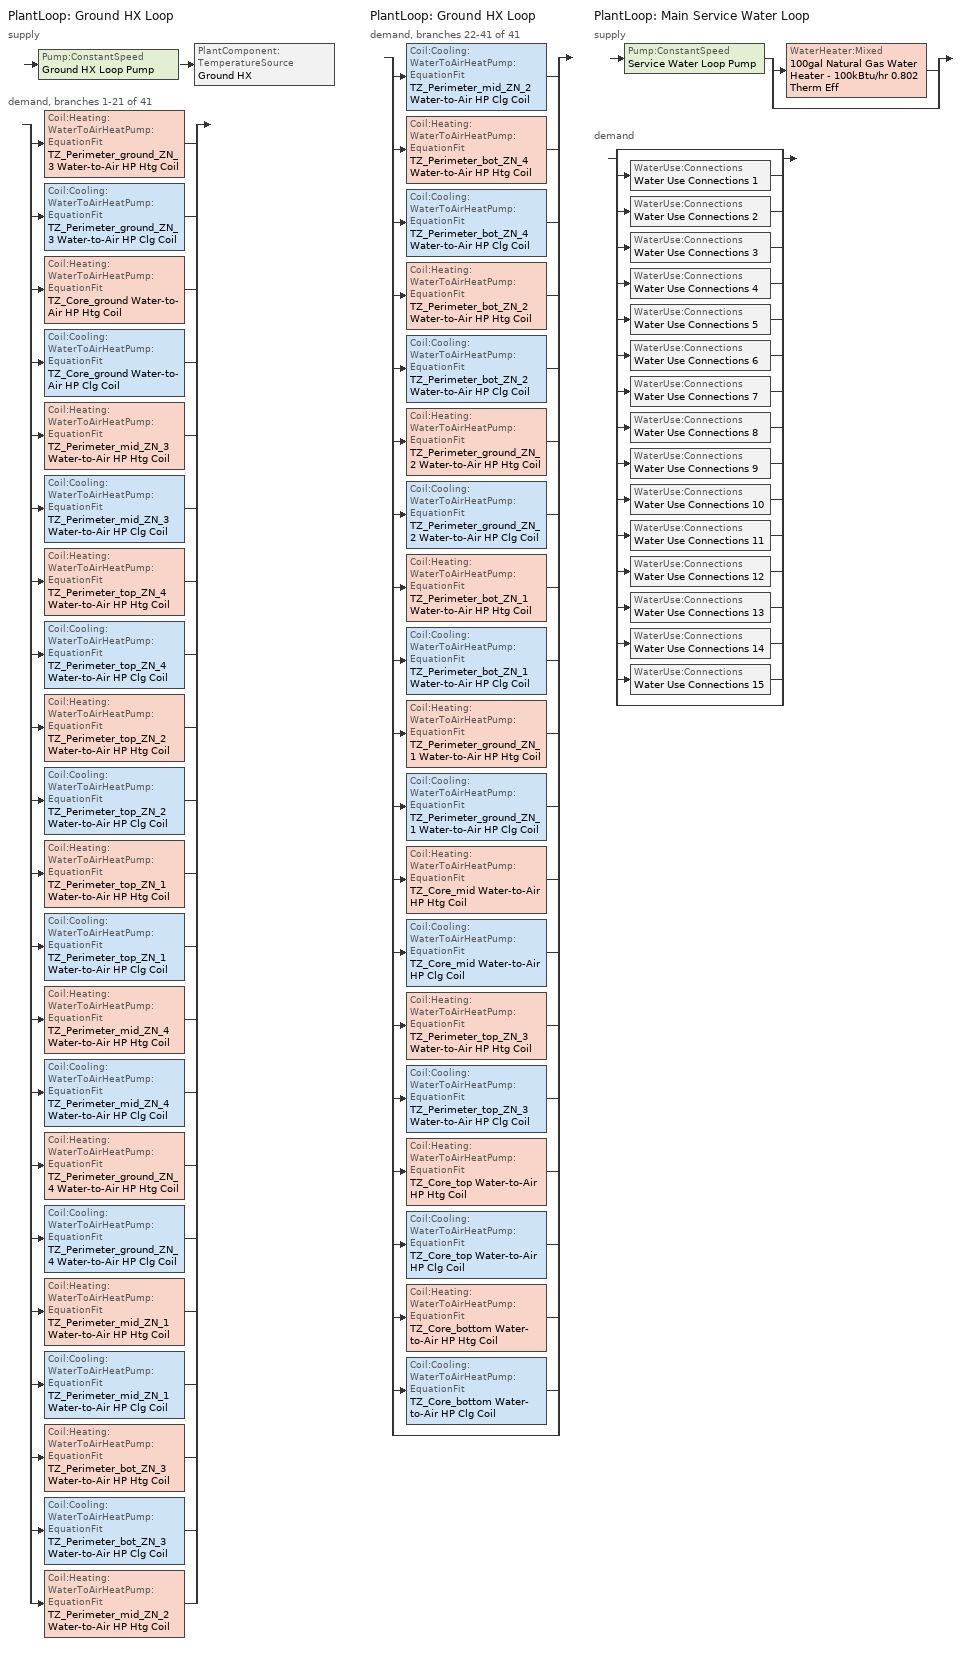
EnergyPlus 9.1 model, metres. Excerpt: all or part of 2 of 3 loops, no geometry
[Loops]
PlantLoop 'Ground HX Loop'
 supply: Pump:ConstantSpeed 'Ground HX Loop Pump' > PlantComponent:TemperatureSource 'Ground HX'
 demand, branches 1-21 of 41: split
  | Coil:Heating:WaterToAirHeatPump:EquationFit 'TZ_Perimeter_ground_ZN_3 Water-to-Air HP Htg Coil'
  | Coil:Cooling:WaterToAirHeatPump:EquationFit 'TZ_Perimeter_ground_ZN_3 Water-to-Air HP Clg Coil'
  | Coil:Heating:WaterToAirHeatPump:EquationFit 'TZ_Core_ground Water-to-Air HP Htg Coil'
  | Coil:Cooling:WaterToAirHeatPump:EquationFit 'TZ_Core_ground Water-to-Air HP Clg Coil'
  | Coil:Heating:WaterToAirHeatPump:EquationFit 'TZ_Perimeter_mid_ZN_3 Water-to-Air HP Htg Coil'
  | Coil:Cooling:WaterToAirHeatPump:EquationFit 'TZ_Perimeter_mid_ZN_3 Water-to-Air HP Clg Coil'
  | Coil:Heating:WaterToAirHeatPump:EquationFit 'TZ_Perimeter_top_ZN_4 Water-to-Air HP Htg Coil'
  | Coil:Cooling:WaterToAirHeatPump:EquationFit 'TZ_Perimeter_top_ZN_4 Water-to-Air HP Clg Coil'
  | Coil:Heating:WaterToAirHeatPump:EquationFit 'TZ_Perimeter_top_ZN_2 Water-to-Air HP Htg Coil'
  | Coil:Cooling:WaterToAirHeatPump:EquationFit 'TZ_Perimeter_top_ZN_2 Water-to-Air HP Clg Coil'
  | Coil:Heating:WaterToAirHeatPump:EquationFit 'TZ_Perimeter_top_ZN_1 Water-to-Air HP Htg Coil'
  | Coil:Cooling:WaterToAirHeatPump:EquationFit 'TZ_Perimeter_top_ZN_1 Water-to-Air HP Clg Coil'
  | Coil:Heating:WaterToAirHeatPump:EquationFit 'TZ_Perimeter_mid_ZN_4 Water-to-Air HP Htg Coil'
  | Coil:Cooling:WaterToAirHeatPump:EquationFit 'TZ_Perimeter_mid_ZN_4 Water-to-Air HP Clg Coil'
  | Coil:Heating:WaterToAirHeatPump:EquationFit 'TZ_Perimeter_ground_ZN_4 Water-to-Air HP Htg Coil'
  | Coil:Cooling:WaterToAirHeatPump:EquationFit 'TZ_Perimeter_ground_ZN_4 Water-to-Air HP Clg Coil'
  | Coil:Heating:WaterToAirHeatPump:EquationFit 'TZ_Perimeter_mid_ZN_1 Water-to-Air HP Htg Coil'
  | Coil:Cooling:WaterToAirHeatPump:EquationFit 'TZ_Perimeter_mid_ZN_1 Water-to-Air HP Clg Coil'
  | Coil:Heating:WaterToAirHeatPump:EquationFit 'TZ_Perimeter_bot_ZN_3 Water-to-Air HP Htg Coil'
  | Coil:Cooling:WaterToAirHeatPump:EquationFit 'TZ_Perimeter_bot_ZN_3 Water-to-Air HP Clg Coil'
  | Coil:Heating:WaterToAirHeatPump:EquationFit 'TZ_Perimeter_mid_ZN_2 Water-to-Air HP Htg Coil'
PlantLoop 'Ground HX Loop'
 demand, branches 22-41 of 41: split
  | Coil:Cooling:WaterToAirHeatPump:EquationFit 'TZ_Perimeter_mid_ZN_2 Water-to-Air HP Clg Coil'
  | Coil:Heating:WaterToAirHeatPump:EquationFit 'TZ_Perimeter_bot_ZN_4 Water-to-Air HP Htg Coil'
  | Coil:Cooling:WaterToAirHeatPump:EquationFit 'TZ_Perimeter_bot_ZN_4 Water-to-Air HP Clg Coil'
  | Coil:Heating:WaterToAirHeatPump:EquationFit 'TZ_Perimeter_bot_ZN_2 Water-to-Air HP Htg Coil'
  | Coil:Cooling:WaterToAirHeatPump:EquationFit 'TZ_Perimeter_bot_ZN_2 Water-to-Air HP Clg Coil'
  | Coil:Heating:WaterToAirHeatPump:EquationFit 'TZ_Perimeter_ground_ZN_2 Water-to-Air HP Htg Coil'
  | Coil:Cooling:WaterToAirHeatPump:EquationFit 'TZ_Perimeter_ground_ZN_2 Water-to-Air HP Clg Coil'
  | Coil:Heating:WaterToAirHeatPump:EquationFit 'TZ_Perimeter_bot_ZN_1 Water-to-Air HP Htg Coil'
  | Coil:Cooling:WaterToAirHeatPump:EquationFit 'TZ_Perimeter_bot_ZN_1 Water-to-Air HP Clg Coil'
  | Coil:Heating:WaterToAirHeatPump:EquationFit 'TZ_Perimeter_ground_ZN_1 Water-to-Air HP Htg Coil'
  | Coil:Cooling:WaterToAirHeatPump:EquationFit 'TZ_Perimeter_ground_ZN_1 Water-to-Air HP Clg Coil'
  | Coil:Heating:WaterToAirHeatPump:EquationFit 'TZ_Core_mid Water-to-Air HP Htg Coil'
  | Coil:Cooling:WaterToAirHeatPump:EquationFit 'TZ_Core_mid Water-to-Air HP Clg Coil'
  | Coil:Heating:WaterToAirHeatPump:EquationFit 'TZ_Perimeter_top_ZN_3 Water-to-Air HP Htg Coil'
  | Coil:Cooling:WaterToAirHeatPump:EquationFit 'TZ_Perimeter_top_ZN_3 Water-to-Air HP Clg Coil'
  | Coil:Heating:WaterToAirHeatPump:EquationFit 'TZ_Core_top Water-to-Air HP Htg Coil'
  | Coil:Cooling:WaterToAirHeatPump:EquationFit 'TZ_Core_top Water-to-Air HP Clg Coil'
  | Coil:Heating:WaterToAirHeatPump:EquationFit 'TZ_Core_bottom Water-to-Air HP Htg Coil'
  | Coil:Cooling:WaterToAirHeatPump:EquationFit 'TZ_Core_bottom Water-to-Air HP Clg Coil'
  | bypass
PlantLoop 'Main Service Water Loop'
 supply: Pump:ConstantSpeed 'Service Water Loop Pump' > split
  | WaterHeater:Mixed '100gal Natural Gas Water Heater - 100kBtu/hr 0.802 Therm Eff'
  | bypass
 demand: split
  | bypass
  | WaterUse:Connections 'Water Use Connections 1'
  | WaterUse:Connections 'Water Use Connections 2'
  | WaterUse:Connections 'Water Use Connections 3'
  | WaterUse:Connections 'Water Use Connections 4'
  | WaterUse:Connections 'Water Use Connections 5'
  | WaterUse:Connections 'Water Use Connections 6'
  | WaterUse:Connections 'Water Use Connections 7'
  | WaterUse:Connections 'Water Use Connections 8'
  | WaterUse:Connections 'Water Use Connections 9'
  | WaterUse:Connections 'Water Use Connections 10'
  | WaterUse:Connections 'Water Use Connections 11'
  | WaterUse:Connections 'Water Use Connections 12'
  | WaterUse:Connections 'Water Use Connections 13'
  | WaterUse:Connections 'Water Use Connections 14'
  | WaterUse:Connections 'Water Use Connections 15'
  | bypass
[ZoneHVAC:WaterToAirHeatPump] Availability Schedule=Always On Discrete; Cooling Supply Air Flow Rate {m3/s}=Autosize; Heating Supply Air Flow Rate {m3/s}=Autosize; No Load Supply Air Flow Rate {m3/s}=Autosize; Cooling Outdoor Air Flow Rate {m3/s}=0; Heating Outdoor Air Flow Rate {m3/s}=0; No Load Outdoor Air Flow Rate {m3/s}=0; Maximum Cycling Rate {cycles/hr}=2.5; Heat Pump Time Constant {s}=60; Fraction of On-Cycle Power Use=0.01; Heat Pump Fan Delay Time {s}=60; Maximum Supply Air Temperature from Supplemental Heater {C}=Autosize; Maximum Outdoor Dry-Bulb Temperature for Supplemental Heater Operation {C}=21; Fan Placement=BlowThrough; Heat Pump Coil Water Flow Mode=Cycling
Name | Supply Air Fan | Heating Coil | Cooling Coil | Supplemental Heating Coil
TZ_Core_bottom WSHP | TZ_Core_bottom WSHP Fan | TZ_Core_bottom Water-to-Air HP Htg Coil | TZ_Core_bottom Water-to-Air HP Clg Coil | TZ_Core_bottom Supplemental Htg Coil
TZ_Core_ground WSHP | TZ_Core_ground WSHP Fan | TZ_Core_ground Water-to-Air HP Htg Coil | TZ_Core_ground Water-to-Air HP Clg Coil | TZ_Core_ground Supplemental Htg Coil
TZ_Core_mid WSHP | TZ_Core_mid WSHP Fan | TZ_Core_mid Water-to-Air HP Htg Coil | TZ_Core_mid Water-to-Air HP Clg Coil | TZ_Core_mid Supplemental Htg Coil
TZ_Core_top WSHP | TZ_Core_top WSHP Fan | TZ_Core_top Water-to-Air HP Htg Coil | TZ_Core_top Water-to-Air HP Clg Coil | TZ_Core_top Supplemental Htg Coil
TZ_Perimeter_bot_ZN_1 WSHP | TZ_Perimeter_bot_ZN_1 WSHP Fan | TZ_Perimeter_bot_ZN_1 Water-to-Air HP Htg Coil | TZ_Perimeter_bot_ZN_1 Water-to-Air HP Clg Coil | TZ_Perimeter_bot_ZN_1 Supplemental Htg Coil
TZ_Perimeter_bot_ZN_2 WSHP | TZ_Perimeter_bot_ZN_2 WSHP Fan | TZ_Perimeter_bot_ZN_2 Water-to-Air HP Htg Coil | TZ_Perimeter_bot_ZN_2 Water-to-Air HP Clg Coil | TZ_Perimeter_bot_ZN_2 Supplemental Htg Coil
TZ_Perimeter_bot_ZN_3 WSHP | TZ_Perimeter_bot_ZN_3 WSHP Fan | TZ_Perimeter_bot_ZN_3 Water-to-Air HP Htg Coil | TZ_Perimeter_bot_ZN_3 Water-to-Air HP Clg Coil | TZ_Perimeter_bot_ZN_3 Supplemental Htg Coil
TZ_Perimeter_bot_ZN_4 WSHP | TZ_Perimeter_bot_ZN_4 WSHP Fan | TZ_Perimeter_bot_ZN_4 Water-to-Air HP Htg Coil | TZ_Perimeter_bot_ZN_4 Water-to-Air HP Clg Coil | TZ_Perimeter_bot_ZN_4 Supplemental Htg Coil
TZ_Perimeter_ground_ZN_1 WSHP | TZ_Perimeter_ground_ZN_1 WSHP Fan | TZ_Perimeter_ground_ZN_1 Water-to-Air HP Htg Coil | TZ_Perimeter_ground_ZN_1 Water-to-Air HP Clg Coil | TZ_Perimeter_ground_ZN_1 Supplemental Htg Coil
TZ_Perimeter_ground_ZN_2 WSHP | TZ_Perimeter_ground_ZN_2 WSHP Fan | TZ_Perimeter_ground_ZN_2 Water-to-Air HP Htg Coil | TZ_Perimeter_ground_ZN_2 Water-to-Air HP Clg Coil | TZ_Perimeter_ground_ZN_2 Supplemental Htg Coil
TZ_Perimeter_ground_ZN_3 WSHP | TZ_Perimeter_ground_ZN_3 WSHP Fan | TZ_Perimeter_ground_ZN_3 Water-to-Air HP Htg Coil | TZ_Perimeter_ground_ZN_3 Water-to-Air HP Clg Coil | TZ_Perimeter_ground_ZN_3 Supplemental Htg Coil
TZ_Perimeter_ground_ZN_4 WSHP | TZ_Perimeter_ground_ZN_4 WSHP Fan | TZ_Perimeter_ground_ZN_4 Water-to-Air HP Htg Coil | TZ_Perimeter_ground_ZN_4 Water-to-Air HP Clg Coil | TZ_Perimeter_ground_ZN_4 Supplemental Htg Coil
TZ_Perimeter_mid_ZN_1 WSHP | TZ_Perimeter_mid_ZN_1 WSHP Fan | TZ_Perimeter_mid_ZN_1 Water-to-Air HP Htg Coil | TZ_Perimeter_mid_ZN_1 Water-to-Air HP Clg Coil | TZ_Perimeter_mid_ZN_1 Supplemental Htg Coil
TZ_Perimeter_mid_ZN_2 WSHP | TZ_Perimeter_mid_ZN_2 WSHP Fan | TZ_Perimeter_mid_ZN_2 Water-to-Air HP Htg Coil | TZ_Perimeter_mid_ZN_2 Water-to-Air HP Clg Coil | TZ_Perimeter_mid_ZN_2 Supplemental Htg Coil
TZ_Perimeter_mid_ZN_3 WSHP | TZ_Perimeter_mid_ZN_3 WSHP Fan | TZ_Perimeter_mid_ZN_3 Water-to-Air HP Htg Coil | TZ_Perimeter_mid_ZN_3 Water-to-Air HP Clg Coil | TZ_Perimeter_mid_ZN_3 Supplemental Htg Coil
TZ_Perimeter_mid_ZN_4 WSHP | TZ_Perimeter_mid_ZN_4 WSHP Fan | TZ_Perimeter_mid_ZN_4 Water-to-Air HP Htg Coil | TZ_Perimeter_mid_ZN_4 Water-to-Air HP Clg Coil | TZ_Perimeter_mid_ZN_4 Supplemental Htg Coil
TZ_Perimeter_top_ZN_1 WSHP | TZ_Perimeter_top_ZN_1 WSHP Fan | TZ_Perimeter_top_ZN_1 Water-to-Air HP Htg Coil | TZ_Perimeter_top_ZN_1 Water-to-Air HP Clg Coil | TZ_Perimeter_top_ZN_1 Supplemental Htg Coil
TZ_Perimeter_top_ZN_2 WSHP | TZ_Perimeter_top_ZN_2 WSHP Fan | TZ_Perimeter_top_ZN_2 Water-to-Air HP Htg Coil | TZ_Perimeter_top_ZN_2 Water-to-Air HP Clg Coil | TZ_Perimeter_top_ZN_2 Supplemental Htg Coil
TZ_Perimeter_top_ZN_3 WSHP | TZ_Perimeter_top_ZN_3 WSHP Fan | TZ_Perimeter_top_ZN_3 Water-to-Air HP Htg Coil | TZ_Perimeter_top_ZN_3 Water-to-Air HP Clg Coil | TZ_Perimeter_top_ZN_3 Supplemental Htg Coil
TZ_Perimeter_top_ZN_4 WSHP | TZ_Perimeter_top_ZN_4 WSHP Fan | TZ_Perimeter_top_ZN_4 Water-to-Air HP Htg Coil | TZ_Perimeter_top_ZN_4 Water-to-Air HP Clg Coil | TZ_Perimeter_top_ZN_4 Supplemental Htg Coil
[Fan:OnOff] Availability Schedule=Always On Discrete; Fan Total Efficiency=0.52; Pressure Rise {Pa}=331.288; Maximum Flow Rate {m3/s}=Autosize; Motor Efficiency=0.8; Motor In Airstream Fraction=1
Name | Fan Power Ratio Function of Speed Ratio Curve | Fan Efficiency Ratio Function of Speed Ratio Curve
TZ_Core_bottom WSHP Fan | Fan On Off Power Curve 19 | Fan On Off Efficiency Curve 19
TZ_Core_ground WSHP Fan | Fan On Off Power Curve 1 | Fan On Off Efficiency Curve 1
TZ_Core_mid WSHP Fan | Fan On Off Power Curve 16 | Fan On Off Efficiency Curve 16
TZ_Core_top WSHP Fan | Fan On Off Power Curve 18 | Fan On Off Efficiency Curve 18
TZ_Perimeter_bot_ZN_1 WSHP Fan | Fan On Off Power Curve 14 | Fan On Off Efficiency Curve 14
TZ_Perimeter_bot_ZN_2 WSHP Fan | Fan On Off Power Curve 12 | Fan On Off Efficiency Curve 12
TZ_Perimeter_bot_ZN_3 WSHP Fan | Fan On Off Power Curve 9 | Fan On Off Efficiency Curve 9
TZ_Perimeter_bot_ZN_4 WSHP Fan | Fan On Off Power Curve 11 | Fan On Off Efficiency Curve 11
TZ_Perimeter_ground_ZN_1 WSHP Fan | Fan On Off Power Curve 15 | Fan On Off Efficiency Curve 15
TZ_Perimeter_ground_ZN_2 WSHP Fan | Fan On Off Power Curve 13 | Fan On Off Efficiency Curve 13
TZ_Perimeter_ground_ZN_3 WSHP Fan | Fan On Off Power Curve | Fan On Off Efficiency Curve
TZ_Perimeter_ground_ZN_4 WSHP Fan | Fan On Off Power Curve 7 | Fan On Off Efficiency Curve 7
TZ_Perimeter_mid_ZN_1 WSHP Fan | Fan On Off Power Curve 8 | Fan On Off Efficiency Curve 8
TZ_Perimeter_mid_ZN_2 WSHP Fan | Fan On Off Power Curve 10 | Fan On Off Efficiency Curve 10
TZ_Perimeter_mid_ZN_3 WSHP Fan | Fan On Off Power Curve 2 | Fan On Off Efficiency Curve 2
TZ_Perimeter_mid_ZN_4 WSHP Fan | Fan On Off Power Curve 6 | Fan On Off Efficiency Curve 6
TZ_Perimeter_top_ZN_1 WSHP Fan | Fan On Off Power Curve 5 | Fan On Off Efficiency Curve 5
TZ_Perimeter_top_ZN_2 WSHP Fan | Fan On Off Power Curve 4 | Fan On Off Efficiency Curve 4
TZ_Perimeter_top_ZN_3 WSHP Fan | Fan On Off Power Curve 17 | Fan On Off Efficiency Curve 17
TZ_Perimeter_top_ZN_4 WSHP Fan | Fan On Off Power Curve 3 | Fan On Off Efficiency Curve 3
[Coil:Heating:WaterToAirHeatPump:EquationFit] Rated Air Flow Rate {m3/s}=Autosize; Rated Water Flow Rate {m3/s}=Autosize; Gross Rated Heating Capacity {W}=Autosize; Gross Rated Heating COP=4.2; Heating Capacity Coefficient 1=0.237847; Heating Capacity Coefficient 2=-3.35824; Heating Capacity Coefficient 3=3.8064; Heating Capacity Coefficient 4=0.1792; Heating Capacity Coefficient 5=0.128607; Heating Power Consumption Coefficient 1=-3.79176; Heating Power Consumption Coefficient 2=3.38799; Heating Power Consumption Coefficient 3=1.50226; Heating Power Consumption Coefficient 4=-0.177654; Heating Power Consumption Coefficient 5=-0.10308
TZ_Core_bottom Water-to-Air HP Htg Coil; TZ_Core_ground Water-to-Air HP Htg Coil; TZ_Core_mid Water-to-Air HP Htg Coil; TZ_Core_top Water-to-Air HP Htg Coil; TZ_Perimeter_bot_ZN_1 Water-to-Air HP Htg Coil; TZ_Perimeter_bot_ZN_2 Water-to-Air HP Htg Coil; TZ_Perimeter_bot_ZN_3 Water-to-Air HP Htg Coil; TZ_Perimeter_bot_ZN_4 Water-to-Air HP Htg Coil; TZ_Perimeter_ground_ZN_1 Water-to-Air HP Htg Coil; TZ_Perimeter_ground_ZN_2 Water-to-Air HP Htg Coil; TZ_Perimeter_ground_ZN_3 Water-to-Air HP Htg Coil; TZ_Perimeter_ground_ZN_4 Water-to-Air HP Htg Coil; TZ_Perimeter_mid_ZN_1 Water-to-Air HP Htg Coil; TZ_Perimeter_mid_ZN_2 Water-to-Air HP Htg Coil; TZ_Perimeter_mid_ZN_3 Water-to-Air HP Htg Coil; TZ_Perimeter_mid_ZN_4 Water-to-Air HP Htg Coil; TZ_Perimeter_top_ZN_1 Water-to-Air HP Htg Coil; TZ_Perimeter_top_ZN_2 Water-to-Air HP Htg Coil; TZ_Perimeter_top_ZN_3 Water-to-Air HP Htg Coil; TZ_Perimeter_top_ZN_4 Water-to-Air HP Htg Coil
[Coil:Cooling:WaterToAirHeatPump:EquationFit] Rated Air Flow Rate {m3/s}=Autosize; Rated Water Flow Rate {m3/s}=Autosize; Gross Rated Total Cooling Capacity {W}=Autosize; Gross Rated Sensible Cooling Capacity {W}=Autosize; Gross Rated Cooling COP=3.4; Total Cooling Capacity Coefficient 1=-4.30267; Total Cooling Capacity Coefficient 2=7.18537; Total Cooling Capacity Coefficient 3=-2.23947; Total Cooling Capacity Coefficient 4=0.139996; Total Cooling Capacity Coefficient 5=0.10266; Sensible Cooling Capacity Coefficient 1=6.00194; Sensible Cooling Capacity Coefficient 2=22.6301; Sensible Cooling Capacity Coefficient 3=-26.7961; Sensible Cooling Capacity Coefficient 4=-1.72375; Sensible Cooling Capacity Coefficient 5=0.490645; Sensible Cooling Capacity Coefficient 6=0.0693119; Cooling Power Consumption Coefficient 1=-5.67776; Cooling Power Consumption Coefficient 2=0.438988; Cooling Power Consumption Coefficient 3=5.84528; Cooling Power Consumption Coefficient 4=0.141606; Cooling Power Consumption Coefficient 5=-0.168728; Nominal Time for Condensate Removal to Begin {s}=0; Ratio of Initial Moisture Evaporation Rate and Steady State Latent Capacity=0
TZ_Core_bottom Water-to-Air HP Clg Coil; TZ_Core_ground Water-to-Air HP Clg Coil; TZ_Core_mid Water-to-Air HP Clg Coil; TZ_Core_top Water-to-Air HP Clg Coil; TZ_Perimeter_bot_ZN_1 Water-to-Air HP Clg Coil; TZ_Perimeter_bot_ZN_2 Water-to-Air HP Clg Coil; TZ_Perimeter_bot_ZN_3 Water-to-Air HP Clg Coil; TZ_Perimeter_bot_ZN_4 Water-to-Air HP Clg Coil; TZ_Perimeter_ground_ZN_1 Water-to-Air HP Clg Coil; TZ_Perimeter_ground_ZN_2 Water-to-Air HP Clg Coil; TZ_Perimeter_ground_ZN_3 Water-to-Air HP Clg Coil; TZ_Perimeter_ground_ZN_4 Water-to-Air HP Clg Coil; TZ_Perimeter_mid_ZN_1 Water-to-Air HP Clg Coil; TZ_Perimeter_mid_ZN_2 Water-to-Air HP Clg Coil; TZ_Perimeter_mid_ZN_3 Water-to-Air HP Clg Coil; TZ_Perimeter_mid_ZN_4 Water-to-Air HP Clg Coil; TZ_Perimeter_top_ZN_1 Water-to-Air HP Clg Coil; TZ_Perimeter_top_ZN_2 Water-to-Air HP Clg Coil; TZ_Perimeter_top_ZN_3 Water-to-Air HP Clg Coil; TZ_Perimeter_top_ZN_4 Water-to-Air HP Clg Coil
[Coil:Heating:Electric] Availability Schedule=Always On Discrete; Efficiency=1; Nominal Capacity {W}=Autosize
TZ_Core_bottom Supplemental Htg Coil; TZ_Core_ground Supplemental Htg Coil; TZ_Core_mid Supplemental Htg Coil; TZ_Core_top Supplemental Htg Coil; TZ_Perimeter_bot_ZN_1 Supplemental Htg Coil; TZ_Perimeter_bot_ZN_2 Supplemental Htg Coil; TZ_Perimeter_bot_ZN_3 Supplemental Htg Coil; TZ_Perimeter_bot_ZN_4 Supplemental Htg Coil; TZ_Perimeter_ground_ZN_1 Supplemental Htg Coil; TZ_Perimeter_ground_ZN_2 Supplemental Htg Coil; TZ_Perimeter_ground_ZN_3 Supplemental Htg Coil; TZ_Perimeter_ground_ZN_4 Supplemental Htg Coil; TZ_Perimeter_mid_ZN_1 Supplemental Htg Coil; TZ_Perimeter_mid_ZN_2 Supplemental Htg Coil; TZ_Perimeter_mid_ZN_3 Supplemental Htg Coil; TZ_Perimeter_mid_ZN_4 Supplemental Htg Coil; TZ_Perimeter_top_ZN_1 Supplemental Htg Coil; TZ_Perimeter_top_ZN_2 Supplemental Htg Coil; TZ_Perimeter_top_ZN_3 Supplemental Htg Coil; TZ_Perimeter_top_ZN_4 Supplemental Htg Coil
[PlantLoop] Fluid Type=Water; Maximum Loop Flow Rate {m3/s}=Autosize; Minimum Loop Flow Rate {m3/s}=0; Plant Loop Volume {m3}=Autocalculate; Load Distribution Scheme=Optimal; Plant Loop Demand Calculation Scheme=SingleSetpoint
Name | Plant Equipment Operation Scheme | Maximum Loop Temperature {C} | Minimum Loop Temperature {C}
Ground HX Loop | Ground HX Loop Operation Schemes | 80 | 5
Main Service Water Loop | Main Service Water Loop Operation Schemes | 60 | 10
[Sizing:Plant] Loop Type=Heating; Sizing Option=NonCoincident; Zone Timesteps in Averaging Window=1; Coincident Sizing Factor Mode=None
Name | Design Loop Exit Temperature {C} | Loop Design Temperature Difference {deltaC}
Ground HX Loop | 25.5556 | 6.66667
Main Service Water Loop | 60 | 5
[Pump:ConstantSpeed] Design Flow Rate {m3/s}=Autosize; Design Power Consumption {W}=Autosize; Fraction of Motor Inefficiencies to Fluid Stream=0; Pump Control Type=Intermittent; Design Power Sizing Method=PowerPerFlowPerPressure; Design Electric Power per Unit Flow Rate {W/(m3/s)}=348701.1; Design Shaft Power per Unit Flow Rate per Unit Head=1.28205
Name | Design Pump Head {Pa} | Motor Efficiency
Ground HX Loop Pump | 179344 | 0.9
Service Water Loop Pump | 29891 | 0.7
[PlantComponent:TemperatureSource]
Ground HX: Design Volume Flow Rate {m3/s}=Autosize; Temperature Specification Type=Scheduled; Source Temperature {C}=8; Source Temperature Schedule=Ground HX Temp Sch
[SetpointManager:Scheduled] Control Variable=Temperature
Name | Schedule | Setpoint Node or NodeList
Ground HX Supply Outlet Setpoint | Ground HX Temp Sch | Ground HX Outlet Water Node
Service hot water setpoint manager | Service Water Loop Temp - 140F | Main Service Water Loop Supply Outlet Node
Ground HX Loop Supply Outlet Setpoint | Ground HX Temp Sch | Ground HX Loop Supply Outlet Node
[PlantEquipmentOperationSchemes] Control Scheme Schedule Name 1=Always On Discrete
Name | Control Scheme Object Type 1 | Control Scheme Name 1 | Control Scheme Object Type 2 | Control Scheme Name 2 | Control Scheme Schedule Name 2
Ground HX Loop Operation Schemes | PlantEquipmentOperation:Uncontrolled | Ground HX Loop Uncontrolled Operation Scheme | PlantEquipmentOperation:ComponentSetpoint | Ground HX Loop Setpoint Operation Scheme | Always On Discrete
Main Service Water Loop Operation Schemes | PlantEquipmentOperation:HeatingLoad | Main Service Water Loop Heating Operation Scheme
[PlantEquipmentOperation:Uncontrolled]
Ground HX Loop Uncontrolled Operation Scheme: Equipment List=Ground HX Loop Uncontrolled Equipment List
[PlantEquipmentList]
Ground HX Loop Uncontrolled Equipment List: PlantComponent:TemperatureSource, Ground HX
Main Service Water Loop Heating Equipment List: WaterHeater:Mixed, 100gal Natural Gas Water Heater - 100kBtu/hr 0.802 Therm Eff
[PlantEquipmentOperation:ComponentSetpoint]
Ground HX Loop Setpoint Operation Scheme: Equipment Object Type 1=PlantComponent:TemperatureSource; Equipment Name 1=Ground HX; Component Flow Rate 1 {m3/s}=Autosize; Operation Type 1=Dual
[WaterHeater:Mixed]
100gal Natural Gas Water Heater - 100kBtu/hr 0.802 Therm Eff: Tank Volume {m3}=0.378541; Setpoint Temperature Schedule=Service Water Loop Temp - 140F; Deadband Temperature Difference {deltaC}=2; Maximum Temperature Limit {C}=82.2222; Heater Control Type=Cycle; Heater Maximum Capacity {W}=29307.1; Heater Ignition Minimum Flow Rate {m3/s}=0; Heater Ignition Delay {s}=0; Heater Fuel Type=NaturalGas; Heater Thermal Efficiency=0.802329; Off Cycle Parasitic Fuel Consumption Rate {W}=1276.95; Off Cycle Parasitic Fuel Type=NaturalGas; Off Cycle Parasitic Heat Fraction to Tank=0.8; On Cycle Parasitic Fuel Consumption Rate {W}=1276.95; On Cycle Parasitic Fuel Type=NaturalGas; On Cycle Parasitic Heat Fraction to Tank=0; Ambient Temperature Indicator=Schedule; Ambient Temperature Schedule=Water Heater Ambient Temp Schedule - 70F; Off Cycle Loss Coefficient to Ambient Temperature {W/K}=1.75535; Off Cycle Loss Fraction to Zone=1; On Cycle Loss Coefficient to Ambient Temperature {W/K}=1.75535; On Cycle Loss Fraction to Zone=1; Use Side Effectiveness=1; Source Side Effectiveness=1; Use Side Design Flow Rate {m3/s}=Autosize; Source Side Design Flow Rate {m3/s}=Autosize; Indirect Water Heating Recovery Time {hr}=1.5; Source Side Flow Control Mode=IndirectHeatPrimarySetpoint
[WaterUse:Connections]
Name | Water Use Equipment Name 1
Water Use Connections 1 | Core_bottom Service Water Use 0.17gal/min
Water Use Connections 2 | Core_mid Service Water Use 0.17gal/min
Water Use Connections 3 | Core_top Service Water Use 0.17gal/min
Water Use Connections 4 | Perimeter_bot_zn_1 Service Water Use 0.04gal/min
Water Use Connections 5 | Perimeter_bot_zn_2 Service Water Use 0.02gal/min
Water Use Connections 6 | Perimeter_bot_zn_3 Service Water Use 0.04gal/min
Water Use Connections 7 | Perimeter_bot_zn_4 Service Water Use 0.02gal/min
Water Use Connections 8 | Perimeter_mid_zn_1 Service Water Use 0.04gal/min
Water Use Connections 9 | Perimeter_mid_zn_2 Service Water Use 0.02gal/min
Water Use Connections 10 | Perimeter_mid_zn_3 Service Water Use 0.04gal/min
Water Use Connections 11 | Perimeter_mid_zn_4 Service Water Use 0.02gal/min
Water Use Connections 12 | Perimeter_top_zn_1 Service Water Use 0.04gal/min
Water Use Connections 13 | Perimeter_top_zn_2 Service Water Use 0.02gal/min
Water Use Connections 14 | Perimeter_top_zn_3 Service Water Use 0.04gal/min
Water Use Connections 15 | Perimeter_top_zn_4 Service Water Use 0.02gal/min
[WaterUse:Equipment] Flow Rate Fraction Schedule=OfficeMedium BLDG_SWH_SCH
Name | Peak Flow Rate {m3/s} | Target Temperature Schedule | Sensible Fraction Schedule | Latent Fraction Schedule
Core_bottom Service Water Use 0.17gal/min | 1.05864e-05 | Schedule Ruleset 5 | Schedule Ruleset 3 | Schedule Ruleset 4
Core_mid Service Water Use 0.17gal/min | 1.05864e-05 | Schedule Ruleset 8 | Schedule Ruleset 6 | Schedule Ruleset 7
Core_top Service Water Use 0.17gal/min | 1.05864e-05 | Schedule Ruleset 11 | Schedule Ruleset 9 | Schedule Ruleset 10
Perimeter_bot_zn_1 Service Water Use 0.04gal/min | 2.23171e-06 | Schedule Ruleset 14 | Schedule Ruleset 12 | Schedule Ruleset 13
Perimeter_bot_zn_2 Service Water Use 0.02gal/min | 1.41286e-06 | Schedule Ruleset 17 | Schedule Ruleset 15 | Schedule Ruleset 16
Perimeter_bot_zn_3 Service Water Use 0.04gal/min | 2.23171e-06 | Schedule Ruleset 20 | Schedule Ruleset 18 | Schedule Ruleset 19
Perimeter_bot_zn_4 Service Water Use 0.02gal/min | 1.41277e-06 | Schedule Ruleset 23 | Schedule Ruleset 21 | Schedule Ruleset 22
Perimeter_mid_zn_1 Service Water Use 0.04gal/min | 2.23171e-06 | Schedule Ruleset 26 | Schedule Ruleset 24 | Schedule Ruleset 25
Perimeter_mid_zn_2 Service Water Use 0.02gal/min | 1.41286e-06 | Schedule Ruleset 29 | Schedule Ruleset 27 | Schedule Ruleset 28
Perimeter_mid_zn_3 Service Water Use 0.04gal/min | 2.23171e-06 | Schedule Ruleset 32 | Schedule Ruleset 30 | Schedule Ruleset 31
Perimeter_mid_zn_4 Service Water Use 0.02gal/min | 1.41277e-06 | Schedule Ruleset 35 | Schedule Ruleset 33 | Schedule Ruleset 34
Perimeter_top_zn_1 Service Water Use 0.04gal/min | 2.23171e-06 | Schedule Ruleset 38 | Schedule Ruleset 36 | Schedule Ruleset 37
Perimeter_top_zn_2 Service Water Use 0.02gal/min | 1.41286e-06 | Schedule Ruleset 41 | Schedule Ruleset 39 | Schedule Ruleset 40
Perimeter_top_zn_3 Service Water Use 0.04gal/min | 2.23171e-06 | Schedule Ruleset 44 | Schedule Ruleset 42 | Schedule Ruleset 43
Perimeter_top_zn_4 Service Water Use 0.02gal/min | 1.41277e-06 | Schedule Ruleset 47 | Schedule Ruleset 45 | Schedule Ruleset 46
[PlantEquipmentOperation:HeatingLoad]
Main Service Water Loop Heating Operation Scheme: Load Range Lower Limit 1 {W}=0; Load Range Upper Limit 1 {W}=1000000000; Range Equipment List Name 1=Main Service Water Loop Heating Equipment List
[EnergyManagementSystem:Sensor]
Ground_HX_Inlet_Temp_Sensor: Output:Variable or Output:Meter Index Key=Ground HX Loop Supply Inlet Node; Output:Variable or Output:Meter=System Node Temperature
[Schedule:Day:Interval]
OfficeMedium BLDG_SWH_SCH Default: No, 06:00, 0, 11:00, 0.04, 13:00, 0.06, 14:00, 0.09, 15:00, 0.06, 18:00, 0.04, 24:00, 0
OfficeMedium BLDG_SWH_SCH SmrDsn|Wkdy Day; OfficeMedium BLDG_SWH_SCH Summer Design Day: No, 06:00, 0, 07:00, 0.07, 08:00, 0.19, 09:00, 0.35, 10:00, 0.38, 11:00, 0.39, 12:00, 0.47, 13:00, 0.57, 14:00, 0.54, 15:00, 0.34, 16:00, 0.33, 17:00, 0.44, 18:00, 0.26, 19:00, 0.21, 20:00, 0.15, 21:00, 0.17, 22:00, 0.08, 24:00, 0.05
OfficeMedium BLDG_SWH_SCH Winter Design Day; OfficeMedium BLDG_SWH_SCH WntrDsn|Sat Day: No, 06:00, 0, 07:00, 0.07, 08:00, 0.11, 09:00, 0.15, 10:00, 0.21, 11:00, 0.19, 12:00, 0.23, 13:00, 0.2, 14:00, 0.19, 15:00, 0.15, 16:00, 0.13, 17:00, 0.14, 19:00, 0.07, 24:00, 0
Schedule Day 30; Schedule Day 35; Schedule Day 38; Schedule Day 41; Schedule Day 44; Schedule Day 47; Schedule Day 50; Schedule Day 53; Schedule Day 56; Schedule Day 59; Schedule Day 62; Schedule Day 65; Schedule Day 68; Schedule Day 71; Schedule Day 74: No, 24:00, 0.2
Schedule Day 31; Schedule Day 36; Schedule Day 39; Schedule Day 42; Schedule Day 45; Schedule Day 48; Schedule Day 51; Schedule Day 54; Schedule Day 57; Schedule Day 60; Schedule Day 63; Schedule Day 66; Schedule Day 69; Schedule Day 72; Schedule Day 75: No, 24:00, 0.05
Schedule Day 32; Schedule Day 37; Schedule Day 40; Schedule Day 43; Schedule Day 46; Schedule Day 49; Schedule Day 52; Schedule Day 55; Schedule Day 58; Schedule Day 61; Schedule Day 64; Schedule Day 67; Schedule Day 70; Schedule Day 73; Schedule Day 76: No, 24:00, 43.3
Service Water Loop Temp - 140F Default: No, 24:00, 60
Water Heater Ambient Temp Schedule - 70F Default: No, 24:00, 21.1111
[Schedule:Week:Daily]
OfficeMedium BLDG_SWH_SCH Week Rule - Jan1-Dec31: OfficeMedium BLDG_SWH_SCH Default, OfficeMedium BLDG_SWH_SCH SmrDsn|Wkdy Day, OfficeMedium BLDG_SWH_SCH SmrDsn|Wkdy Day, OfficeMedium BLDG_SWH_SCH SmrDsn|Wkdy Day, OfficeMedium BLDG_SWH_SCH SmrDsn|Wkdy Day, OfficeMedium BLDG_SWH_SCH SmrDsn|Wkdy Day, OfficeMedium BLDG_SWH_SCH WntrDsn|Sat Day, OfficeMedium BLDG_SWH_SCH Default, OfficeMedium BLDG_SWH_SCH Summer Design Day, OfficeMedium BLDG_SWH_SCH Winter Design Day, OfficeMedium BLDG_SWH_SCH Default, OfficeMedium BLDG_SWH_SCH Default
Schedule Ruleset 10 Week Rule - Jan1-Dec31: Schedule Day 39, Schedule Day 39, Schedule Day 39, Schedule Day 39, Schedule Day 39, Schedule Day 39, Schedule Day 39, Schedule Day 39, Schedule Day 39, Schedule Day 39, Schedule Day 39, Schedule Day 39
Schedule Ruleset 11 Week Rule - Jan1-Dec31: Schedule Day 40, Schedule Day 40, Schedule Day 40, Schedule Day 40, Schedule Day 40, Schedule Day 40, Schedule Day 40, Schedule Day 40, Schedule Day 40, Schedule Day 40, Schedule Day 40, Schedule Day 40
Schedule Ruleset 12 Week Rule - Jan1-Dec31: Schedule Day 41, Schedule Day 41, Schedule Day 41, Schedule Day 41, Schedule Day 41, Schedule Day 41, Schedule Day 41, Schedule Day 41, Schedule Day 41, Schedule Day 41, Schedule Day 41, Schedule Day 41
Schedule Ruleset 13 Week Rule - Jan1-Dec31: Schedule Day 42, Schedule Day 42, Schedule Day 42, Schedule Day 42, Schedule Day 42, Schedule Day 42, Schedule Day 42, Schedule Day 42, Schedule Day 42, Schedule Day 42, Schedule Day 42, Schedule Day 42
Schedule Ruleset 14 Week Rule - Jan1-Dec31: Schedule Day 43, Schedule Day 43, Schedule Day 43, Schedule Day 43, Schedule Day 43, Schedule Day 43, Schedule Day 43, Schedule Day 43, Schedule Day 43, Schedule Day 43, Schedule Day 43, Schedule Day 43
Schedule Ruleset 15 Week Rule - Jan1-Dec31: Schedule Day 44, Schedule Day 44, Schedule Day 44, Schedule Day 44, Schedule Day 44, Schedule Day 44, Schedule Day 44, Schedule Day 44, Schedule Day 44, Schedule Day 44, Schedule Day 44, Schedule Day 44
Schedule Ruleset 16 Week Rule - Jan1-Dec31: Schedule Day 45, Schedule Day 45, Schedule Day 45, Schedule Day 45, Schedule Day 45, Schedule Day 45, Schedule Day 45, Schedule Day 45, Schedule Day 45, Schedule Day 45, Schedule Day 45, Schedule Day 45
Schedule Ruleset 17 Week Rule - Jan1-Dec31: Schedule Day 46, Schedule Day 46, Schedule Day 46, Schedule Day 46, Schedule Day 46, Schedule Day 46, Schedule Day 46, Schedule Day 46, Schedule Day 46, Schedule Day 46, Schedule Day 46, Schedule Day 46
Schedule Ruleset 18 Week Rule - Jan1-Dec31: Schedule Day 47, Schedule Day 47, Schedule Day 47, Schedule Day 47, Schedule Day 47, Schedule Day 47, Schedule Day 47, Schedule Day 47, Schedule Day 47, Schedule Day 47, Schedule Day 47, Schedule Day 47
Schedule Ruleset 19 Week Rule - Jan1-Dec31: Schedule Day 48, Schedule Day 48, Schedule Day 48, Schedule Day 48, Schedule Day 48, Schedule Day 48, Schedule Day 48, Schedule Day 48, Schedule Day 48, Schedule Day 48, Schedule Day 48, Schedule Day 48
Schedule Ruleset 20 Week Rule - Jan1-Dec31: Schedule Day 49, Schedule Day 49, Schedule Day 49, Schedule Day 49, Schedule Day 49, Schedule Day 49, Schedule Day 49, Schedule Day 49, Schedule Day 49, Schedule Day 49, Schedule Day 49, Schedule Day 49
Schedule Ruleset 21 Week Rule - Jan1-Dec31: Schedule Day 50, Schedule Day 50, Schedule Day 50, Schedule Day 50, Schedule Day 50, Schedule Day 50, Schedule Day 50, Schedule Day 50, Schedule Day 50, Schedule Day 50, Schedule Day 50, Schedule Day 50
Schedule Ruleset 22 Week Rule - Jan1-Dec31: Schedule Day 51, Schedule Day 51, Schedule Day 51, Schedule Day 51, Schedule Day 51, Schedule Day 51, Schedule Day 51, Schedule Day 51, Schedule Day 51, Schedule Day 51, Schedule Day 51, Schedule Day 51
Schedule Ruleset 23 Week Rule - Jan1-Dec31: Schedule Day 52, Schedule Day 52, Schedule Day 52, Schedule Day 52, Schedule Day 52, Schedule Day 52, Schedule Day 52, Schedule Day 52, Schedule Day 52, Schedule Day 52, Schedule Day 52, Schedule Day 52
Schedule Ruleset 24 Week Rule - Jan1-Dec31: Schedule Day 53, Schedule Day 53, Schedule Day 53, Schedule Day 53, Schedule Day 53, Schedule Day 53, Schedule Day 53, Schedule Day 53, Schedule Day 53, Schedule Day 53, Schedule Day 53, Schedule Day 53
Schedule Ruleset 25 Week Rule - Jan1-Dec31: Schedule Day 54, Schedule Day 54, Schedule Day 54, Schedule Day 54, Schedule Day 54, Schedule Day 54, Schedule Day 54, Schedule Day 54, Schedule Day 54, Schedule Day 54, Schedule Day 54, Schedule Day 54
Schedule Ruleset 26 Week Rule - Jan1-Dec31: Schedule Day 55, Schedule Day 55, Schedule Day 55, Schedule Day 55, Schedule Day 55, Schedule Day 55, Schedule Day 55, Schedule Day 55, Schedule Day 55, Schedule Day 55, Schedule Day 55, Schedule Day 55
Schedule Ruleset 27 Week Rule - Jan1-Dec31: Schedule Day 56, Schedule Day 56, Schedule Day 56, Schedule Day 56, Schedule Day 56, Schedule Day 56, Schedule Day 56, Schedule Day 56, Schedule Day 56, Schedule Day 56, Schedule Day 56, Schedule Day 56
Schedule Ruleset 28 Week Rule - Jan1-Dec31: Schedule Day 57, Schedule Day 57, Schedule Day 57, Schedule Day 57, Schedule Day 57, Schedule Day 57, Schedule Day 57, Schedule Day 57, Schedule Day 57, Schedule Day 57, Schedule Day 57, Schedule Day 57
Schedule Ruleset 29 Week Rule - Jan1-Dec31: Schedule Day 58, Schedule Day 58, Schedule Day 58, Schedule Day 58, Schedule Day 58, Schedule Day 58, Schedule Day 58, Schedule Day 58, Schedule Day 58, Schedule Day 58, Schedule Day 58, Schedule Day 58
Schedule Ruleset 3 Week Rule - Jan1-Dec31: Schedule Day 30, Schedule Day 30, Schedule Day 30, Schedule Day 30, Schedule Day 30, Schedule Day 30, Schedule Day 30, Schedule Day 30, Schedule Day 30, Schedule Day 30, Schedule Day 30, Schedule Day 30
Schedule Ruleset 30 Week Rule - Jan1-Dec31: Schedule Day 59, Schedule Day 59, Schedule Day 59, Schedule Day 59, Schedule Day 59, Schedule Day 59, Schedule Day 59, Schedule Day 59, Schedule Day 59, Schedule Day 59, Schedule Day 59, Schedule Day 59
Schedule Ruleset 31 Week Rule - Jan1-Dec31: Schedule Day 60, Schedule Day 60, Schedule Day 60, Schedule Day 60, Schedule Day 60, Schedule Day 60, Schedule Day 60, Schedule Day 60, Schedule Day 60, Schedule Day 60, Schedule Day 60, Schedule Day 60
Schedule Ruleset 32 Week Rule - Jan1-Dec31: Schedule Day 61, Schedule Day 61, Schedule Day 61, Schedule Day 61, Schedule Day 61, Schedule Day 61, Schedule Day 61, Schedule Day 61, Schedule Day 61, Schedule Day 61, Schedule Day 61, Schedule Day 61
Schedule Ruleset 33 Week Rule - Jan1-Dec31: Schedule Day 62, Schedule Day 62, Schedule Day 62, Schedule Day 62, Schedule Day 62, Schedule Day 62, Schedule Day 62, Schedule Day 62, Schedule Day 62, Schedule Day 62, Schedule Day 62, Schedule Day 62
Schedule Ruleset 34 Week Rule - Jan1-Dec31: Schedule Day 63, Schedule Day 63, Schedule Day 63, Schedule Day 63, Schedule Day 63, Schedule Day 63, Schedule Day 63, Schedule Day 63, Schedule Day 63, Schedule Day 63, Schedule Day 63, Schedule Day 63
Schedule Ruleset 35 Week Rule - Jan1-Dec31: Schedule Day 64, Schedule Day 64, Schedule Day 64, Schedule Day 64, Schedule Day 64, Schedule Day 64, Schedule Day 64, Schedule Day 64, Schedule Day 64, Schedule Day 64, Schedule Day 64, Schedule Day 64
Schedule Ruleset 36 Week Rule - Jan1-Dec31: Schedule Day 65, Schedule Day 65, Schedule Day 65, Schedule Day 65, Schedule Day 65, Schedule Day 65, Schedule Day 65, Schedule Day 65, Schedule Day 65, Schedule Day 65, Schedule Day 65, Schedule Day 65
Schedule Ruleset 37 Week Rule - Jan1-Dec31: Schedule Day 66, Schedule Day 66, Schedule Day 66, Schedule Day 66, Schedule Day 66, Schedule Day 66, Schedule Day 66, Schedule Day 66, Schedule Day 66, Schedule Day 66, Schedule Day 66, Schedule Day 66
Schedule Ruleset 38 Week Rule - Jan1-Dec31: Schedule Day 67, Schedule Day 67, Schedule Day 67, Schedule Day 67, Schedule Day 67, Schedule Day 67, Schedule Day 67, Schedule Day 67, Schedule Day 67, Schedule Day 67, Schedule Day 67, Schedule Day 67
Schedule Ruleset 39 Week Rule - Jan1-Dec31: Schedule Day 68, Schedule Day 68, Schedule Day 68, Schedule Day 68, Schedule Day 68, Schedule Day 68, Schedule Day 68, Schedule Day 68, Schedule Day 68, Schedule Day 68, Schedule Day 68, Schedule Day 68
Schedule Ruleset 4 Week Rule - Jan1-Dec31: Schedule Day 31, Schedule Day 31, Schedule Day 31, Schedule Day 31, Schedule Day 31, Schedule Day 31, Schedule Day 31, Schedule Day 31, Schedule Day 31, Schedule Day 31, Schedule Day 31, Schedule Day 31
Schedule Ruleset 40 Week Rule - Jan1-Dec31: Schedule Day 69, Schedule Day 69, Schedule Day 69, Schedule Day 69, Schedule Day 69, Schedule Day 69, Schedule Day 69, Schedule Day 69, Schedule Day 69, Schedule Day 69, Schedule Day 69, Schedule Day 69
Schedule Ruleset 41 Week Rule - Jan1-Dec31: Schedule Day 70, Schedule Day 70, Schedule Day 70, Schedule Day 70, Schedule Day 70, Schedule Day 70, Schedule Day 70, Schedule Day 70, Schedule Day 70, Schedule Day 70, Schedule Day 70, Schedule Day 70
Schedule Ruleset 42 Week Rule - Jan1-Dec31: Schedule Day 71, Schedule Day 71, Schedule Day 71, Schedule Day 71, Schedule Day 71, Schedule Day 71, Schedule Day 71, Schedule Day 71, Schedule Day 71, Schedule Day 71, Schedule Day 71, Schedule Day 71
Schedule Ruleset 43 Week Rule - Jan1-Dec31: Schedule Day 72, Schedule Day 72, Schedule Day 72, Schedule Day 72, Schedule Day 72, Schedule Day 72, Schedule Day 72, Schedule Day 72, Schedule Day 72, Schedule Day 72, Schedule Day 72, Schedule Day 72
Schedule Ruleset 44 Week Rule - Jan1-Dec31: Schedule Day 73, Schedule Day 73, Schedule Day 73, Schedule Day 73, Schedule Day 73, Schedule Day 73, Schedule Day 73, Schedule Day 73, Schedule Day 73, Schedule Day 73, Schedule Day 73, Schedule Day 73
Schedule Ruleset 45 Week Rule - Jan1-Dec31: Schedule Day 74, Schedule Day 74, Schedule Day 74, Schedule Day 74, Schedule Day 74, Schedule Day 74, Schedule Day 74, Schedule Day 74, Schedule Day 74, Schedule Day 74, Schedule Day 74, Schedule Day 74
Schedule Ruleset 46 Week Rule - Jan1-Dec31: Schedule Day 75, Schedule Day 75, Schedule Day 75, Schedule Day 75, Schedule Day 75, Schedule Day 75, Schedule Day 75, Schedule Day 75, Schedule Day 75, Schedule Day 75, Schedule Day 75, Schedule Day 75
Schedule Ruleset 47 Week Rule - Jan1-Dec31: Schedule Day 76, Schedule Day 76, Schedule Day 76, Schedule Day 76, Schedule Day 76, Schedule Day 76, Schedule Day 76, Schedule Day 76, Schedule Day 76, Schedule Day 76, Schedule Day 76, Schedule Day 76
Schedule Ruleset 5 Week Rule - Jan1-Dec31: Schedule Day 32, Schedule Day 32, Schedule Day 32, Schedule Day 32, Schedule Day 32, Schedule Day 32, Schedule Day 32, Schedule Day 32, Schedule Day 32, Schedule Day 32, Schedule Day 32, Schedule Day 32
Schedule Ruleset 6 Week Rule - Jan1-Dec31: Schedule Day 35, Schedule Day 35, Schedule Day 35, Schedule Day 35, Schedule Day 35, Schedule Day 35, Schedule Day 35, Schedule Day 35, Schedule Day 35, Schedule Day 35, Schedule Day 35, Schedule Day 35
Schedule Ruleset 7 Week Rule - Jan1-Dec31: Schedule Day 36, Schedule Day 36, Schedule Day 36, Schedule Day 36, Schedule Day 36, Schedule Day 36, Schedule Day 36, Schedule Day 36, Schedule Day 36, Schedule Day 36, Schedule Day 36, Schedule Day 36
Schedule Ruleset 8 Week Rule - Jan1-Dec31: Schedule Day 37, Schedule Day 37, Schedule Day 37, Schedule Day 37, Schedule Day 37, Schedule Day 37, Schedule Day 37, Schedule Day 37, Schedule Day 37, Schedule Day 37, Schedule Day 37, Schedule Day 37
Schedule Ruleset 9 Week Rule - Jan1-Dec31: Schedule Day 38, Schedule Day 38, Schedule Day 38, Schedule Day 38, Schedule Day 38, Schedule Day 38, Schedule Day 38, Schedule Day 38, Schedule Day 38, Schedule Day 38, Schedule Day 38, Schedule Day 38
Service Water Loop Temp - 140F Week Rule - Jan1-Dec31: Service Water Loop Temp - 140F Default, Service Water Loop Temp - 140F Default, Service Water Loop Temp - 140F Default, Service Water Loop Temp - 140F Default, Service Water Loop Temp - 140F Default, Service Water Loop Temp - 140F Default, Service Water Loop Temp - 140F Default, Service Water Loop Temp - 140F Default, Service Water Loop Temp - 140F Default, Service Water Loop Temp - 140F Default, Service Water Loop Temp - 140F Default, Service Water Loop Temp - 140F Default
Water Heater Ambient Temp Schedule - 70F Week Rule - Jan1-Dec31: Water Heater Ambient Temp Schedule - 70F Default, Water Heater Ambient Temp Schedule - 70F Default, Water Heater Ambient Temp Schedule - 70F Default, Water Heater Ambient Temp Schedule - 70F Default, Water Heater Ambient Temp Schedule - 70F Default, Water Heater Ambient Temp Schedule - 70F Default, Water Heater Ambient Temp Schedule - 70F Default, Water Heater Ambient Temp Schedule - 70F Default, Water Heater Ambient Temp Schedule - 70F Default, Water Heater Ambient Temp Schedule - 70F Default, Water Heater Ambient Temp Schedule - 70F Default, Water Heater Ambient Temp Schedule - 70F Default
[Schedule:Year]
OfficeMedium BLDG_SWH_SCH: OfficeMedium BLDG_SWH_SCH Week Rule - Jan1-Dec31, 1, 1, 12, 31
Schedule Ruleset 10: Schedule Ruleset 10 Week Rule - Jan1-Dec31, 1, 1, 12, 31
Schedule Ruleset 11: Schedule Ruleset 11 Week Rule - Jan1-Dec31, 1, 1, 12, 31
Schedule Ruleset 12: Schedule Ruleset 12 Week Rule - Jan1-Dec31, 1, 1, 12, 31
Schedule Ruleset 13: Schedule Ruleset 13 Week Rule - Jan1-Dec31, 1, 1, 12, 31
Schedule Ruleset 14: Schedule Ruleset 14 Week Rule - Jan1-Dec31, 1, 1, 12, 31
Schedule Ruleset 15: Schedule Ruleset 15 Week Rule - Jan1-Dec31, 1, 1, 12, 31
Schedule Ruleset 16: Schedule Ruleset 16 Week Rule - Jan1-Dec31, 1, 1, 12, 31
Schedule Ruleset 17: Schedule Ruleset 17 Week Rule - Jan1-Dec31, 1, 1, 12, 31
Schedule Ruleset 18: Schedule Ruleset 18 Week Rule - Jan1-Dec31, 1, 1, 12, 31
Schedule Ruleset 19: Schedule Ruleset 19 Week Rule - Jan1-Dec31, 1, 1, 12, 31
Schedule Ruleset 20: Schedule Ruleset 20 Week Rule - Jan1-Dec31, 1, 1, 12, 31
Schedule Ruleset 21: Schedule Ruleset 21 Week Rule - Jan1-Dec31, 1, 1, 12, 31
Schedule Ruleset 22: Schedule Ruleset 22 Week Rule - Jan1-Dec31, 1, 1, 12, 31
Schedule Ruleset 23: Schedule Ruleset 23 Week Rule - Jan1-Dec31, 1, 1, 12, 31
Schedule Ruleset 24: Schedule Ruleset 24 Week Rule - Jan1-Dec31, 1, 1, 12, 31
Schedule Ruleset 25: Schedule Ruleset 25 Week Rule - Jan1-Dec31, 1, 1, 12, 31
Schedule Ruleset 26: Schedule Ruleset 26 Week Rule - Jan1-Dec31, 1, 1, 12, 31
Schedule Ruleset 27: Schedule Ruleset 27 Week Rule - Jan1-Dec31, 1, 1, 12, 31
Schedule Ruleset 28: Schedule Ruleset 28 Week Rule - Jan1-Dec31, 1, 1, 12, 31
Schedule Ruleset 29: Schedule Ruleset 29 Week Rule - Jan1-Dec31, 1, 1, 12, 31
Schedule Ruleset 3: Schedule Ruleset 3 Week Rule - Jan1-Dec31, 1, 1, 12, 31
Schedule Ruleset 30: Schedule Ruleset 30 Week Rule - Jan1-Dec31, 1, 1, 12, 31
Schedule Ruleset 31: Schedule Ruleset 31 Week Rule - Jan1-Dec31, 1, 1, 12, 31
Schedule Ruleset 32: Schedule Ruleset 32 Week Rule - Jan1-Dec31, 1, 1, 12, 31
Schedule Ruleset 33: Schedule Ruleset 33 Week Rule - Jan1-Dec31, 1, 1, 12, 31
Schedule Ruleset 34: Schedule Ruleset 34 Week Rule - Jan1-Dec31, 1, 1, 12, 31
Schedule Ruleset 35: Schedule Ruleset 35 Week Rule - Jan1-Dec31, 1, 1, 12, 31
Schedule Ruleset 36: Schedule Ruleset 36 Week Rule - Jan1-Dec31, 1, 1, 12, 31
Schedule Ruleset 37: Schedule Ruleset 37 Week Rule - Jan1-Dec31, 1, 1, 12, 31
Schedule Ruleset 38: Schedule Ruleset 38 Week Rule - Jan1-Dec31, 1, 1, 12, 31
Schedule Ruleset 39: Schedule Ruleset 39 Week Rule - Jan1-Dec31, 1, 1, 12, 31
Schedule Ruleset 4: Schedule Ruleset 4 Week Rule - Jan1-Dec31, 1, 1, 12, 31
Schedule Ruleset 40: Schedule Ruleset 40 Week Rule - Jan1-Dec31, 1, 1, 12, 31
Schedule Ruleset 41: Schedule Ruleset 41 Week Rule - Jan1-Dec31, 1, 1, 12, 31
Schedule Ruleset 42: Schedule Ruleset 42 Week Rule - Jan1-Dec31, 1, 1, 12, 31
Schedule Ruleset 43: Schedule Ruleset 43 Week Rule - Jan1-Dec31, 1, 1, 12, 31
Schedule Ruleset 44: Schedule Ruleset 44 Week Rule - Jan1-Dec31, 1, 1, 12, 31
Schedule Ruleset 45: Schedule Ruleset 45 Week Rule - Jan1-Dec31, 1, 1, 12, 31
Schedule Ruleset 46: Schedule Ruleset 46 Week Rule - Jan1-Dec31, 1, 1, 12, 31
Schedule Ruleset 47: Schedule Ruleset 47 Week Rule - Jan1-Dec31, 1, 1, 12, 31
Schedule Ruleset 5: Schedule Ruleset 5 Week Rule - Jan1-Dec31, 1, 1, 12, 31
Schedule Ruleset 6: Schedule Ruleset 6 Week Rule - Jan1-Dec31, 1, 1, 12, 31
Schedule Ruleset 7: Schedule Ruleset 7 Week Rule - Jan1-Dec31, 1, 1, 12, 31
Schedule Ruleset 8: Schedule Ruleset 8 Week Rule - Jan1-Dec31, 1, 1, 12, 31
Schedule Ruleset 9: Schedule Ruleset 9 Week Rule - Jan1-Dec31, 1, 1, 12, 31
Service Water Loop Temp - 140F: Service Water Loop Temp - 140F Week Rule - Jan1-Dec31, 1, 1, 12, 31
Water Heater Ambient Temp Schedule - 70F: Water Heater Ambient Temp Schedule - 70F Week Rule - Jan1-Dec31, 1, 1, 12, 31
[Schedule:Constant]
Name | Hourly Value
Always On Discrete | 1
Ground HX Temp Sch | 24
[Curve:Exponent] Coefficient1 Constant=1; Coefficient2 Constant=0; Coefficient3 Constant=0; Minimum Value of x {BasedOnField A2}=0; Maximum Value of x {BasedOnField A2}=1
Fan On Off Power Curve 19; Fan On Off Power Curve 1; Fan On Off Power Curve 16; Fan On Off Power Curve 18; Fan On Off Power Curve 14; Fan On Off Power Curve 12; Fan On Off Power Curve 9; Fan On Off Power Curve 11; Fan On Off Power Curve 15; Fan On Off Power Curve 13; Fan On Off Power Curve; Fan On Off Power Curve 7; Fan On Off Power Curve 8; Fan On Off Power Curve 10; Fan On Off Power Curve 2; Fan On Off Power Curve 6; Fan On Off Power Curve 5; Fan On Off Power Curve 4; Fan On Off Power Curve 17; Fan On Off Power Curve 3
[Curve:Cubic] Coefficient1 Constant=1; Coefficient2 x=0; Coefficient3 x**2=0; Coefficient4 x**3=0; Minimum Value of x {BasedOnField A2}=0; Maximum Value of x {BasedOnField A2}=1
Fan On Off Efficiency Curve 19; Fan On Off Efficiency Curve 1; Fan On Off Efficiency Curve 16; Fan On Off Efficiency Curve 18; Fan On Off Efficiency Curve 14; Fan On Off Efficiency Curve 12; Fan On Off Efficiency Curve 9; Fan On Off Efficiency Curve 11; Fan On Off Efficiency Curve 15; Fan On Off Efficiency Curve 13; Fan On Off Efficiency Curve; Fan On Off Efficiency Curve 7; Fan On Off Efficiency Curve 8; Fan On Off Efficiency Curve 10; Fan On Off Efficiency Curve 2; Fan On Off Efficiency Curve 6; Fan On Off Efficiency Curve 5; Fan On Off Efficiency Curve 4; Fan On Off Efficiency Curve 17; Fan On Off Efficiency Curve 3
